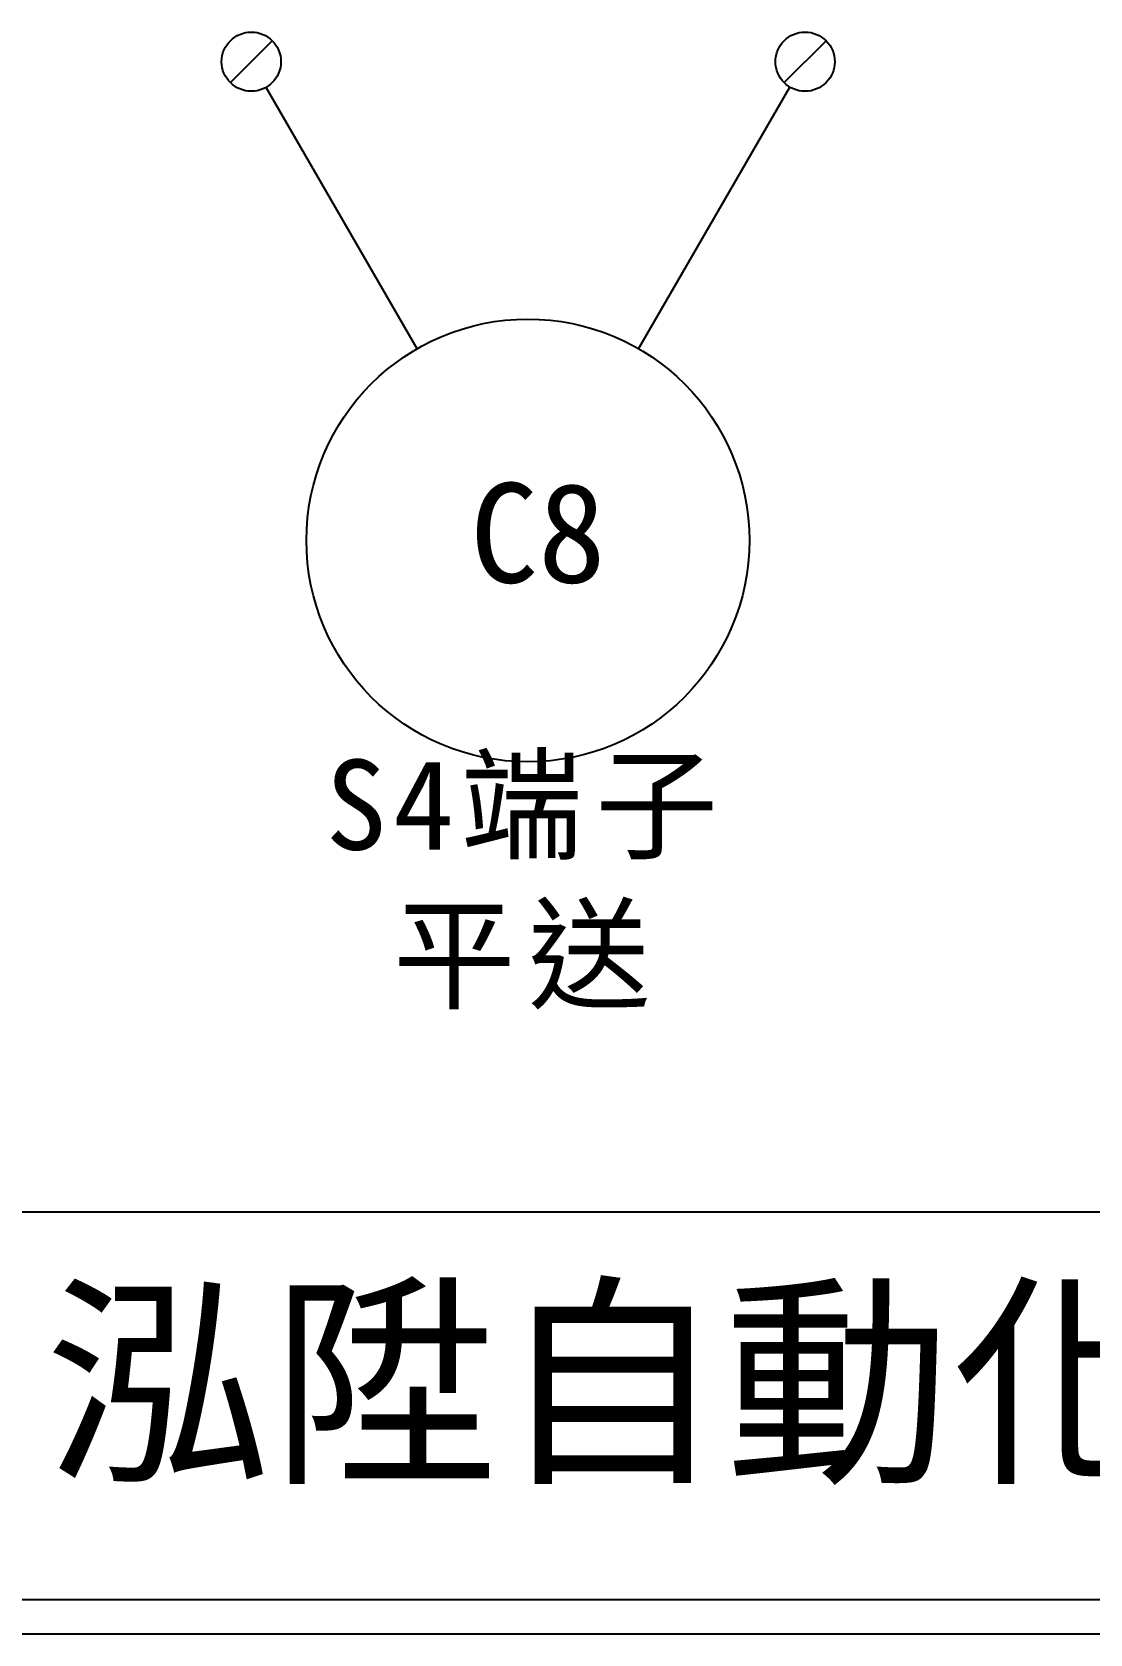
# Model space of a CAD drawing. Extents: x 10 to 297, y 3 to 207.
# Drawn here: x 48.2 to 86.4, y 3 to 60.9 of the extents above; entities that cross this region are included whole.
import ezdxf

# ---------------------------------------------------------------- set-up
doc = ezdxf.new("R2010")
doc.units = 0
doc.layers.get('0').update_dxf_attribs({"linetype": 'CONTINUOUS'})
doc.layers.add('圖框層', color=7, linetype='CONTINUOUS')
doc.styles.add('STSL', font='KAIU.TTF')
doc.styles.add('標楷體', font='KAIU.TTF')

msp = doc.modelspace()

# ---------------------------------------------------------------- linework, layer by layer
for p, q in [((56.828, 60.57), (55.313, 59.055)), ((76.828, 60.57), (75.313, 59.055)), ((62.059, 49.44), (56.606, 58.885)), ((70.059, 49.44), (75.518, 58.895))]:
    msp.add_line(p, q)
for centre, radius in [((56.07, 59.812), 1.071), ((76.07, 59.812), 1.071), ((66.059, 42.512), 8)]:
    msp.add_circle(centre, radius)
at = {"layer": '圖框層', "color": 7}
for p, q in [((11.25, 18.25), (295.75, 18.25)), ((11.25, 4.25), (295.75, 4.25)), ((10, 3), (297, 3))]:
    msp.add_line(p, q, dxfattribs=at)

# ---------------------------------------------------------------- texts
at = {"color": 0, "insert": (66.059, 34.59), "char_height": 3.25, "width": 24.14544, "attachment_point": 2, "style": '標楷體'}
msp.add_mtext('{\\T1.1;S4端子\\P平送}', dxfattribs=at)
at = {"layer": '圖框層', "color": 4, "style": 'STSL'}
for s, height, p in [('C8', 3.6, (63.974, 40.988)), ('泓陞自動化科技有限公司', 6, (48.604, 9.076))]:
    msp.add_text(s, height=height, dxfattribs=at).set_placement(p)

doc.saveas('drawing.dxf')
